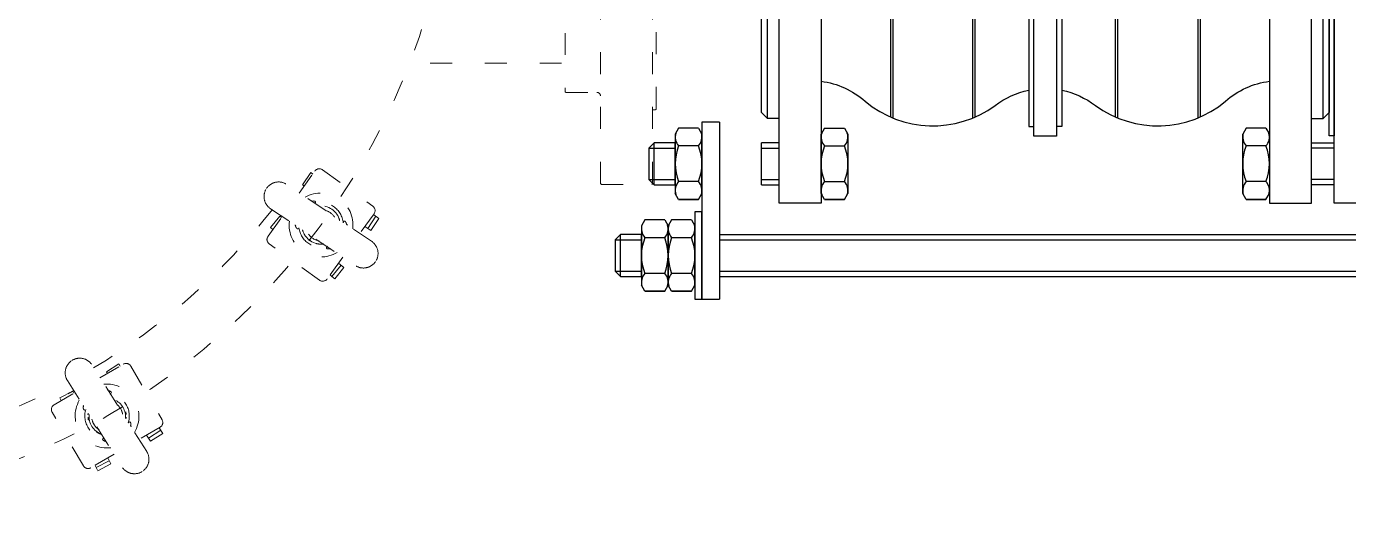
# Model space of a CAD drawing. Extents: x -3450 to 27857, y -1288 to 11880.
# Drawn here: x 1081.7 to 1164.9, y 1101.2 to 1131.4 of the extents above; entities that cross this region are included whole.
import ezdxf

# ---------------------------------------------------------------- set-up
doc = ezdxf.new("R2010")
doc.units = 0
doc.linetypes.add('188K-SM-03-F20-MECH-EQ-Y2257103$0$XFM7Q20PCW-200K$0$ACAD_ISO03W100', pattern=[30, 12, -18])
doc.layers.add('188K-SM-03-F20-MECH-EQ-Y2257103$0$18P7-PCWR-20.7-PIPE', color=6, linetype='Continuous')
doc.layers.add('188K-SM-03-F20-MECH-EQ-Y2257103$0$XFM7Q20PCW-200K$0$PCW EQ (FUTURE)', color=252, linetype='188K-SM-03-F20-MECH-EQ-Y2257103$0$XFM7Q20PCW-200K$0$ACAD_ISO03W100', lineweight=9)

# ---------------------------------------------------------------- blocks, each defined once
blk = doc.blocks.new('188K-SM-03-F20-MECH-EQ-Y2257103$0$XFM7Q20PCW-200K$0$漢唐美光 8NHV4A-10FDA-NC150-M - 漢唐美光 8NHV4A-10FDA-NC150-M-V1107-CUB_L40')
for p, q in [((-66.77, -292.44), (-66.77, 112.56)), ((-38.17, -292.44), (-38.17, 112.56)), ((-36.17, -251.47), (-36.17, 71.6)), ((-160.12, -226.49), (-85.67, -226.49)), ((-85.67, -242.44), (-68.77, -242.44)), ((-37.67, -251.94), (-36.67, -251.94)), ((-232.13, -297.64), (-223.43, -285.58)), ((-230.16, -293.09), (-225.71, -286.44)), ((-224.6, -287.19), (-225.71, -286.44)), ((-219.25, -284.9), (-191.67, -304.78)), ((-230.16, -293.09), (-229.28, -293.68)), ((-66.77, -292.44), (-66.27, -292.94)), ((-66.27, -292.94), (-38.67, -292.94)), ((-38.67, -292.94), (-38.17, -292.44)), ((-225.55, -301.83), (-225.68, -301.78)), ((-225.52, -301.96), (-225.55, -301.83)), ((-249.16, -321.27), (-241.33, -310.4)), ((-247.71, -316.55), (-242.73, -310.29)), ((-241.79, -311.04), (-242.73, -310.29)), ((-190.99, -308.97), (-198.85, -319.87)), ((-194.42, -317), (-189.97, -310.35)), ((-192.76, -318.12), (-188.31, -311.47)), ((-191.18, -309.55), (-188.31, -311.47)), ((-247.71, -316.55), (-246.47, -317.54)), ((-205.7, -315.11), (-205.83, -315.13)), ((-205.6, -315.21), (-205.7, -315.11)), ((-192.76, -318.12), (-196, -315.95)), ((-220.9, -345.34), (-248.48, -325.46)), ((-208.08, -332.67), (-216.72, -344.66)), ((-214.6, -328.41), (-214.47, -328.46)), ((-214.08, -343.34), (-209.09, -337.08)), ((-212.51, -344.58), (-207.53, -338.33)), ((-210.45, -336), (-207.53, -338.33)), ((-215.15, -342.49), (-214.08, -343.34)), ((-214.08, -343.34), (-212.51, -344.58)), ((-341.41, -398.9), (-328.57, -391.39)), ((-337.77, -395.54), (-331.01, -391.26)), ((-330.29, -392.4), (-331.01, -391.26)), ((-337.77, -395.54), (-337.2, -396.44)), ((-324.47, -392.47), (-307.3, -421.81)), ((-363.32, -409.88), (-356.23, -406.18)), ((-355.67, -407.24), (-356.23, -406.18)), ((-337.09, -405.4), (-337.19, -405.3)), ((-337.11, -405.53), (-337.09, -405.4)), ((-366.55, -413.61), (-355.05, -406.88)), ((-363.32, -409.88), (-362.58, -411.29)), ((-350.46, -447.06), (-367.63, -417.72)), ((-324.32, -425.58), (-324.45, -425.54)), ((-324.27, -425.71), (-324.32, -425.58)), ((-308.38, -425.92), (-319.98, -432.71)), ((-314.77, -431.88), (-308.01, -427.6)), ((-308.89, -426.22), (-306.94, -429.29)), ((-337.84, -434.13), (-337.74, -434.23)), ((-313.7, -433.57), (-315.8, -430.26)), ((-313.7, -433.57), (-306.94, -429.29)), ((-313.7, -433.57), (-306.94, -429.29)), ((-333.6, -440.68), (-346.35, -448.14)), ((-344.03, -446.81), (-342.64, -449.48)), ((-343.41, -448), (-336.32, -444.29)), ((-342.48, -449.77), (-335.39, -446.07)), ((-337.12, -442.76), (-335.39, -446.07))]:
    blk.add_line(p, q)
at = {"flags": 128}
for points in [[(-86.17, -179.96), (-86.17, -241.94)], [(-85.67, -242.44), (-85.69, -242.44), (-85.71, -242.44), (-85.73, -242.44), (-85.75, -242.44), (-85.77, -242.43), (-85.79, -242.43), (-85.81, -242.42), (-85.83, -242.42), (-85.84, -242.41), (-85.86, -242.4), (-85.88, -242.4), (-85.9, -242.39), (-85.92, -242.38), (-85.93, -242.37), (-85.95, -242.36), (-85.97, -242.34), (-85.98, -242.33), (-86, -242.32), (-86.01, -242.31), (-86.03, -242.29), (-86.04, -242.28), (-86.05, -242.26), (-86.07, -242.25), (-86.08, -242.23), (-86.09, -242.21), (-86.1, -242.2), (-86.11, -242.18), (-86.12, -242.16), (-86.13, -242.14), (-86.13, -242.12), (-86.14, -242.11), (-86.15, -242.09), (-86.15, -242.07), (-86.16, -242.05), (-86.16, -242.03), (-86.16, -242.01), (-86.17, -241.99), (-86.17, -241.97), (-86.17, -241.95), (-86.17, -241.94)], [(-66.77, -244.44), (-66.77, -244.36), (-66.77, -244.28), (-66.78, -244.2), (-66.79, -244.12), (-66.81, -244.05), (-66.83, -243.97), (-66.85, -243.89), (-66.87, -243.81), (-66.9, -243.74), (-66.93, -243.66), (-66.96, -243.59), (-66.99, -243.52), (-67.03, -243.45), (-67.07, -243.38), (-67.12, -243.31), (-67.16, -243.25), (-67.21, -243.19), (-67.26, -243.12), (-67.32, -243.07), (-67.37, -243.01), (-67.43, -242.95), (-67.49, -242.9), (-67.56, -242.85), (-67.62, -242.81), (-67.69, -242.76), (-67.76, -242.72), (-67.83, -242.68), (-67.9, -242.64), (-67.97, -242.61), (-68.04, -242.58), (-68.12, -242.55), (-68.19, -242.53), (-68.27, -242.51), (-68.35, -242.49), (-68.43, -242.47), (-68.51, -242.46), (-68.59, -242.45), (-68.67, -242.45), (-68.75, -242.44), (-68.77, -242.44)], [(-38.15, -252.3), (-38.15, -252.32), (-38.16, -252.34), (-38.16, -252.36), (-38.16, -252.38), (-38.17, -252.4), (-38.17, -252.42), (-38.17, -252.44), (-38.17, -252.44)], [(-37.67, -251.94), (-37.69, -251.94), (-37.71, -251.95), (-37.73, -251.95), (-37.75, -251.95), (-37.77, -251.95), (-37.79, -251.96), (-37.81, -251.96), (-37.83, -251.97), (-37.84, -251.98), (-37.86, -251.98), (-37.88, -251.99), (-37.9, -252), (-37.92, -252.01), (-37.93, -252.02), (-37.95, -252.03), (-37.97, -252.04), (-37.98, -252.05), (-38, -252.07), (-38.01, -252.08), (-38.03, -252.1), (-38.04, -252.11), (-38.05, -252.13), (-38.07, -252.14), (-38.08, -252.16), (-38.09, -252.17), (-38.1, -252.19), (-38.11, -252.21), (-38.12, -252.23), (-38.13, -252.24), (-38.13, -252.26), (-38.14, -252.28), (-38.15, -252.3)], [(-36.17, -251.44), (-36.17, -251.46), (-36.17, -251.48), (-36.17, -251.5), (-36.17, -251.52), (-36.18, -251.54), (-36.18, -251.56), (-36.19, -251.58), (-36.19, -251.6), (-36.2, -251.62), (-36.21, -251.64), (-36.22, -251.66), (-36.22, -251.67), (-36.23, -251.69), (-36.24, -251.71), (-36.26, -251.73), (-36.27, -251.74), (-36.28, -251.76), (-36.29, -251.77), (-36.31, -251.79), (-36.32, -251.8), (-36.33, -251.82), (-36.35, -251.83), (-36.37, -251.84), (-36.38, -251.85), (-36.4, -251.86), (-36.42, -251.87), (-36.43, -251.88), (-36.45, -251.89), (-36.47, -251.9), (-36.49, -251.91), (-36.51, -251.92), (-36.52, -251.92), (-36.54, -251.93), (-36.56, -251.93), (-36.58, -251.94), (-36.6, -251.94), (-36.62, -251.94), (-36.64, -251.94), (-36.66, -251.94), (-36.67, -251.94)], [(-247.79, -306.2), (-248.06, -306.01), (-248.31, -305.82), (-248.56, -305.62), (-248.8, -305.4), (-249.03, -305.18), (-249.25, -304.95), (-249.46, -304.71), (-249.66, -304.46), (-249.85, -304.2), (-250.03, -303.94), (-250.2, -303.67), (-250.36, -303.39), (-250.51, -303.11), (-250.65, -302.82), (-250.77, -302.52), (-250.89, -302.22), (-250.99, -301.92), (-251.07, -301.61), (-251.15, -301.3), (-251.22, -300.99), (-251.27, -300.67), (-251.31, -300.35), (-251.33, -300.04), (-251.34, -299.72), (-251.34, -299.4), (-251.33, -299.08), (-251.31, -298.76), (-251.27, -298.44), (-251.22, -298.12), (-251.16, -297.81), (-251.08, -297.5), (-250.99, -297.19), (-250.89, -296.89), (-250.78, -296.59), (-250.65, -296.29), (-250.52, -296), (-250.37, -295.72), (-250.21, -295.44), (-250.04, -295.17), (-250, -295.1)], [(-250, -295.1), (-249.81, -294.84), (-249.62, -294.58), (-249.41, -294.33), (-249.2, -294.1), (-248.98, -293.87), (-248.75, -293.64), (-248.51, -293.43), (-248.26, -293.23), (-248, -293.04), (-247.74, -292.86), (-247.47, -292.69), (-247.19, -292.53), (-246.91, -292.38), (-246.62, -292.25), (-246.32, -292.12), (-246.02, -292.01), (-245.72, -291.91), (-245.41, -291.82), (-245.1, -291.74), (-244.79, -291.68), (-244.47, -291.63), (-244.15, -291.59), (-243.83, -291.56), (-243.52, -291.55), (-243.2, -291.55), (-242.88, -291.56), (-242.56, -291.59), (-242.24, -291.62), (-241.92, -291.67), (-241.61, -291.74), (-241.3, -291.81), (-240.99, -291.9), (-240.69, -292), (-240.39, -292.11), (-240.09, -292.24), (-239.8, -292.37), (-239.52, -292.52), (-239.24, -292.68), (-238.97, -292.85), (-238.9, -292.9)], [(-192.35, -324.04), (-238.9, -292.9)], [(-225.51, -301.85), (-225.31, -301.97), (-225.12, -302.07), (-224.95, -302.12), (-224.85, -302.14)], [(-225.18, -302.02), (-224.38, -301.97), (-223.46, -302.11), (-223.05, -302.43), (-223.13, -302.88), (-223.58, -303.42)], [(-247.79, -306.2), (-201.25, -337.34)], [(-233.89, -315.65), (-233.9, -315.63), (-233.99, -315.52), (-234.21, -315.3), (-234.41, -315.15)], [(-206.26, -314.59), (-206.25, -314.61), (-206.16, -314.72), (-205.94, -314.93), (-205.74, -315.08)], [(-192.36, -324.04), (-192.35, -324.04)], [(-192.35, -324.04), (-192.09, -324.22), (-191.84, -324.42), (-191.59, -324.62), (-191.35, -324.83), (-191.12, -325.05), (-190.9, -325.29), (-190.69, -325.53), (-190.49, -325.78), (-190.3, -326.03), (-190.12, -326.3), (-189.95, -326.57), (-189.79, -326.84), (-189.64, -327.13), (-189.5, -327.42), (-189.38, -327.71), (-189.26, -328.01), (-189.16, -328.31), (-189.07, -328.62), (-189, -328.93), (-188.93, -329.25), (-188.88, -329.56), (-188.84, -329.88), (-188.82, -330.2), (-188.8, -330.52), (-188.8, -330.84), (-188.82, -331.16), (-188.84, -331.48), (-188.88, -331.79), (-188.93, -332.11), (-188.99, -332.42), (-189.07, -332.74), (-189.16, -333.04), (-189.26, -333.35), (-189.37, -333.65), (-189.49, -333.94), (-189.63, -334.23), (-189.78, -334.51), (-189.94, -334.79), (-190.11, -335.06), (-190.15, -335.14)], [(-214.8, -328.19), (-215.77, -328.26), (-216.69, -328.13), (-217.1, -327.8), (-217.02, -327.36), (-216.57, -326.81)], [(-214.64, -328.38), (-214.84, -328.26), (-215.03, -328.17), (-215.2, -328.11), (-215.29, -328.09)], [(-190.15, -335.14), (-190.34, -335.4), (-190.53, -335.65), (-190.73, -335.9), (-190.95, -336.14), (-191.17, -336.37), (-191.4, -336.59), (-191.64, -336.8), (-191.89, -337), (-192.15, -337.19), (-192.41, -337.37), (-192.68, -337.54), (-192.96, -337.7), (-193.24, -337.85), (-193.53, -337.99), (-193.83, -338.11), (-194.13, -338.23), (-194.43, -338.33), (-194.74, -338.42), (-195.05, -338.49), (-195.36, -338.56), (-195.68, -338.61), (-196, -338.65), (-196.31, -338.67), (-196.63, -338.69), (-196.95, -338.69), (-197.27, -338.67), (-197.59, -338.65), (-197.91, -338.61), (-198.23, -338.56), (-198.54, -338.5), (-198.85, -338.42), (-199.16, -338.33), (-199.46, -338.23), (-199.76, -338.12), (-200.06, -338), (-200.35, -337.86), (-200.63, -337.71), (-200.91, -337.55), (-201.18, -337.38), (-201.25, -337.34)], [(-359.2, -400.38), (-359.36, -400.11), (-359.52, -399.83), (-359.66, -399.54), (-359.79, -399.25), (-359.91, -398.96), (-360.02, -398.65), (-360.12, -398.35), (-360.2, -398.04), (-360.27, -397.73), (-360.33, -397.41), (-360.38, -397.1), (-360.41, -396.78), (-360.43, -396.46), (-360.44, -396.14), (-360.43, -395.82), (-360.41, -395.5), (-360.38, -395.18), (-360.34, -394.86), (-360.29, -394.55), (-360.22, -394.24), (-360.14, -393.93), (-360.04, -393.62), (-359.94, -393.32), (-359.82, -393.02), (-359.69, -392.73), (-359.55, -392.44), (-359.4, -392.16), (-359.23, -391.88), (-359.06, -391.62), (-358.87, -391.36), (-358.68, -391.1), (-358.47, -390.86), (-358.26, -390.62), (-358.04, -390.39), (-357.8, -390.17), (-357.56, -389.96), (-357.31, -389.76), (-357.05, -389.57), (-356.79, -389.39), (-356.72, -389.35)], [(-356.72, -389.35), (-356.44, -389.18), (-356.16, -389.03), (-355.88, -388.88), (-355.58, -388.75), (-355.29, -388.63), (-354.99, -388.52), (-354.68, -388.43), (-354.37, -388.34), (-354.06, -388.27), (-353.75, -388.21), (-353.43, -388.17), (-353.11, -388.13), (-352.79, -388.11), (-352.47, -388.11), (-352.15, -388.11), (-351.83, -388.13), (-351.51, -388.16), (-351.2, -388.2), (-350.88, -388.26), (-350.57, -388.33), (-350.26, -388.41), (-349.95, -388.5), (-349.65, -388.61), (-349.35, -388.72), (-349.06, -388.85), (-348.77, -388.99), (-348.49, -389.15), (-348.22, -389.31), (-347.95, -389.48), (-347.69, -389.67), (-347.43, -389.86), (-347.19, -390.07), (-346.95, -390.28), (-346.72, -390.51), (-346.5, -390.74), (-346.29, -390.98), (-346.09, -391.23), (-345.9, -391.49), (-345.72, -391.75), (-345.68, -391.83)], [(-315.73, -439.15), (-345.68, -391.83)], [(-359.2, -400.38), (-329.25, -447.7)], [(-337.15, -405.64), (-336.08, -406), (-335.3, -406.5), (-335.05, -406.96), (-335.3, -407.34), (-335.88, -407.63)], [(-337.06, -405.44), (-336.93, -405.63), (-336.79, -405.79), (-336.66, -405.91), (-336.58, -405.97)], [(-350.31, -414.66), (-350.32, -414.63), (-350.35, -414.49), (-350.46, -414.21), (-350.58, -413.99)], [(-324.62, -424.87), (-324.61, -424.9), (-324.58, -425.04), (-324.47, -425.32), (-324.34, -425.54)], [(-337.93, -433.85), (-338.85, -433.53), (-339.63, -433.03), (-339.88, -432.57), (-339.63, -432.19), (-339.04, -431.9)], [(-337.86, -434.09), (-338, -433.9), (-338.14, -433.74), (-338.27, -433.62), (-338.35, -433.56)], [(-315.73, -439.15), (-315.56, -439.42), (-315.41, -439.7), (-315.27, -439.99), (-315.14, -440.28), (-315.02, -440.58), (-314.91, -440.88), (-314.81, -441.18), (-314.73, -441.49), (-314.66, -441.8), (-314.6, -442.12), (-314.55, -442.43), (-314.52, -442.75), (-314.5, -443.07), (-314.49, -443.39), (-314.5, -443.71), (-314.51, -444.03), (-314.54, -444.35), (-314.59, -444.67), (-314.64, -444.98), (-314.71, -445.29), (-314.79, -445.6), (-314.89, -445.91), (-314.99, -446.21), (-315.11, -446.51), (-315.24, -446.8), (-315.38, -447.09), (-315.53, -447.37), (-315.69, -447.65), (-315.87, -447.91), (-316.05, -448.18), (-316.25, -448.43), (-316.45, -448.67), (-316.67, -448.91), (-316.89, -449.14), (-317.13, -449.36), (-317.37, -449.57), (-317.62, -449.77), (-317.87, -449.96), (-318.14, -450.14), (-318.21, -450.19)], [(-316.2, -438.41), (-315.73, -439.15)], [(-318.21, -450.19), (-318.49, -450.35), (-318.77, -450.51), (-319.05, -450.65), (-319.34, -450.78), (-319.64, -450.9), (-319.94, -451.01), (-320.25, -451.1), (-320.56, -451.19), (-320.87, -451.26), (-321.18, -451.32), (-321.5, -451.36), (-321.82, -451.4), (-322.14, -451.42), (-322.46, -451.43), (-322.78, -451.42), (-323.1, -451.4), (-323.41, -451.37), (-323.73, -451.33), (-324.05, -451.27), (-324.36, -451.2), (-324.67, -451.12), (-324.97, -451.03), (-325.28, -450.92), (-325.57, -450.81), (-325.87, -450.68), (-326.15, -450.54), (-326.44, -450.38), (-326.71, -450.22), (-326.98, -450.05), (-327.24, -449.86), (-327.49, -449.67), (-327.74, -449.46), (-327.98, -449.25), (-328.21, -449.02), (-328.42, -448.79), (-328.63, -448.55), (-328.83, -448.3), (-329.02, -448.04), (-329.2, -447.78), (-329.25, -447.7)]]:
    blk.add_lwpolyline(points, dxfattribs=at)
blk.add_circle((-526.15, -89.94), 379.98)
for centre, radius, start, end in [((-221, -287.33), 3, 54.21429, 144.21429), ((-220.07, -315.12), 17.5, 353.06602, 119.79564), ((-220.07, -315.12), 12.21, 5.73664, 106.00142), ((-220.07, -315.12), 10.48, 13.43705, 97.33433), ((-526.15, -89.94), 353.5, 300.84947, 322.21239), ((-219.82, -315.41), 8.5, 32.81031, 74.21429), ((-220.07, -315.12), 10.5, 28.46958, 36.39327), ((-220.07, -315.12), 10.5, 13.24268, 20.40709), ((-193.42, -307.21), 3, 324.21429, 54.21429), ((-220.07, -315.12), 17.5, 173.28353, 300.4634), ((-220.07, -315.12), 12.21, 187.23215, 286.42861), ((-220.07, -315.12), 10.5, 195.30976, 200.40709), ((-220.07, -315.12), 10.48, 195.0685, 278.1357), ((-246.73, -323.02), 3, 144.21429, 234.21429), ((-220.07, -315.12), 10.5, 208.46957, 216.39327), ((-219.82, -315.41), 8.5, 213.46186, 261.71723), ((-220.07, -315.12), 10.5, 255.68424, 264.131), ((-220.07, -315.12), 10.5, 264.21429, 278.24269), ((-219.15, -342.9), 3, 234.21429, 324.21429), ((-327.06, -393.98), 3, 30.32857, 120.32857), ((-526.15, -89.94), 353.5, 278.44503, 297.6335), ((-523.43, -94.7), 353.5, 297.74219, 298.34017), ((-337.46, -419.77), 17.5, 329.18031, 95.90992), ((-337.46, -419.77), 17.5, 150.63847, 276.57769), ((-337.46, -419.77), 12.21, 341.85092, 82.15146), ((-337.35, -420.13), 10, 353.77869, 66.94396), ((-365.04, -416.2), 3, 120.32857, 210.32857), ((-337.46, -419.77), 12.21, 163.34644, 262.54289), ((-337.46, -419.77), 10.5, 171.42405, 176.4115), ((-337.46, -419.77), 10.5, 184.45396, 192.41616), ((-337.35, -420.13), 10, 173.02267, 252.05043), ((-337.35, -420.13), 8.5, 9.05528, 50.32857), ((-337.46, -419.77), 8.5, 13.36591, 20.71988), ((-337.46, -419.77), 10.5, 4.45397, 12.41616), ((-337.46, -419.77), 10.5, 352.00073, 356.4115), ((-337.35, -420.13), 8.5, 189.57615, 237.83151), ((-337.46, -419.77), 8.5, 199.59323, 215.39867), ((-309.89, -423.33), 3, 300.32857, 30.32857), ((-337.46, -419.77), 10.5, 235.27464, 240.30087), ((-337.46, -419.77), 10.5, 240.32857, 254.35697), ((-347.87, -445.55), 3, 210.32857, 300.32857)]:
    blk.add_arc(centre, radius, start, end)
for points in [[(-212.7, -310.81), (-212.82, -310.58), (-212.96, -310.36), (-213.11, -310.14)], [(-328.98, -418.8), (-329, -418.54), (-329.03, -418.28), (-329.08, -418.03)]]:
    blk.add_open_spline(points, degree=3)
for points, knots in [([(-232.58, -317.01), (-232.59, -317.02), (-232.61, -317.06), (-232.65, -317.11), (-232.69, -317.14), (-232.73, -317.17), (-232.75, -317.18), (-232.77, -317.19), (-232.79, -317.2), (-232.81, -317.21), (-232.84, -317.22), (-232.89, -317.24), (-232.94, -317.24), (-233.01, -317.24), (-233.11, -317.21), (-233.27, -317.12), (-233.49, -316.9), (-233.74, -316.49), (-233.99, -315.93), (-234.13, -315.46), (-234.19, -315.2)], [0.0625, 0.0625, 0.0625, 0.0625, 0.0703125, 0.078125, 0.09375, 0.109375, 0.1171875, 0.1210938, 0.125, 0.1328125, 0.140625, 0.15625, 0.171875, 0.1875, 0.21875, 0.25, 0.3125, 0.375, 0.4375, 0.5, 0.5, 0.5, 0.5]), ([(-207.93, -313.9), (-207.89, -313.82), (-207.82, -313.68), (-207.72, -313.5), (-207.65, -313.37), (-207.6, -313.28), (-207.57, -313.23), (-207.54, -313.18), (-207.5, -313.13), (-207.46, -313.09), (-207.42, -313.07), (-207.4, -313.05), (-207.38, -313.04), (-207.36, -313.04), (-207.34, -313.02), (-207.31, -313.01), (-207.26, -313), (-207.21, -312.99), (-207.14, -313), (-207.04, -313.02), (-206.88, -313.11), (-206.66, -313.33), (-206.41, -313.74), (-206.16, -314.3), (-206.02, -314.78), (-205.96, -315.03)], [0, 0, 0, 0, 0.015625, 0.03125, 0.046875, 0.0546875, 0.0625, 0.0703125, 0.078125, 0.09375, 0.109375, 0.1171875, 0.1210938, 0.125, 0.1328125, 0.140625, 0.15625, 0.171875, 0.1875, 0.21875, 0.25, 0.3125, 0.375, 0.4375, 0.5, 0.5, 0.5, 0.5]), ([(-349.66, -416.43), (-349.68, -416.44), (-349.71, -416.46), (-349.77, -416.49), (-349.82, -416.51), (-349.86, -416.52), (-349.89, -416.52), (-349.91, -416.52), (-349.93, -416.52), (-349.95, -416.52), (-349.99, -416.52), (-350.04, -416.52), (-350.09, -416.5), (-350.15, -416.47), (-350.23, -416.4), (-350.34, -416.25), (-350.45, -415.97), (-350.52, -415.49), (-350.52, -414.87), (-350.45, -414.39), (-350.4, -414.13)], [0.0625, 0.0625, 0.0625, 0.0625, 0.0703125, 0.078125, 0.09375, 0.109375, 0.1171875, 0.1210938, 0.125, 0.1328125, 0.140625, 0.15625, 0.171875, 0.1875, 0.21875, 0.25, 0.3125, 0.375, 0.4375, 0.5, 0.5, 0.5, 0.5]), ([(-325.86, -423.57), (-325.8, -423.52), (-325.68, -423.42), (-325.52, -423.29), (-325.4, -423.2), (-325.32, -423.14), (-325.26, -423.1), (-325.21, -423.07), (-325.16, -423.04), (-325.11, -423.02), (-325.07, -423.01), (-325.04, -423.01), (-325.02, -423.01), (-325, -423.01), (-324.97, -423.01), (-324.94, -423.01), (-324.89, -423.01), (-324.84, -423.03), (-324.77, -423.06), (-324.7, -423.13), (-324.59, -423.28), (-324.48, -423.56), (-324.41, -424.04), (-324.41, -424.66), (-324.48, -425.14), (-324.52, -425.4)], [0, 0, 0, 0, 0.015625, 0.03125, 0.046875, 0.0546875, 0.0625, 0.0703125, 0.078125, 0.09375, 0.109375, 0.1171875, 0.1210938, 0.125, 0.1328125, 0.140625, 0.15625, 0.171875, 0.1875, 0.21875, 0.25, 0.3125, 0.375, 0.4375, 0.5, 0.5, 0.5, 0.5])]:
    blk.add_open_spline(points, degree=3, knots=knots)
blk = doc.blocks.new('188K-SM-03-F20-MECH-EQ-Y2257103$0$SC-法蘭-300A-正視-派肯-(濾桶用))')
for p, q in [((45991.84, 66233.337), (45994.24, 66233.337)), ((45992.14, 66233.637), (45992.14, 66232.137)), ((45993.94, 66233.637), (45993.94, 66232.137)), ((45990.997, 66231.937), (45991.344, 66232.137)), ((45990.997, 66231.937), (45990.997, 66230.804)), ((45990.997, 66230.804), (45990.997, 66231.937)), ((45994.736, 66232.137), (45991.344, 66232.137)), ((45992.019, 66230.804), (45992.019, 66231.937)), ((45994.061, 66230.804), (45994.061, 66231.937)), ((45995.083, 66231.937), (45994.736, 66232.137)), ((45995.083, 66230.804), (45995.083, 66231.937)), ((45995.083, 66230.804), (45995.083, 66231.937)), ((45997.39, 66231.703), (45997.39, 66230.203)), ((45999.19, 66231.703), (45999.19, 66230.203)), ((45990.997, 66230.804), (45991.344, 66230.604)), ((45995.083, 66230.804), (45994.736, 66230.604)), ((45997.09, 66231.403), (45999.49, 66231.403)), ((45990.997, 66230.404), (45991.344, 66230.604)), ((45990.997, 66230.404), (45990.997, 66229.27)), ((45990.997, 66229.27), (45990.997, 66230.404)), ((45994.736, 66230.604), (45991.344, 66230.604)), ((45991.344, 66230.604), (45994.736, 66230.604)), ((45991.344, 66230.604), (45994.736, 66230.604)), ((45992.019, 66229.27), (45992.019, 66230.404)), ((45994.061, 66229.27), (45994.061, 66230.404)), ((45995.083, 66230.404), (45994.736, 66230.604)), ((45995.083, 66229.27), (45995.083, 66230.404)), ((45995.083, 66229.27), (45995.083, 66230.404)), ((45996.247, 66230.003), (45996.594, 66230.203)), ((45996.247, 66230.003), (45996.247, 66228.869)), ((45996.247, 66228.869), (45996.247, 66230.003)), ((45999.986, 66230.203), (45996.594, 66230.203)), ((45997.269, 66228.869), (45997.269, 66230.003)), ((45999.311, 66228.869), (45999.311, 66230.003)), ((46000.333, 66230.003), (45999.986, 66230.203)), ((46000.333, 66228.869), (46000.333, 66230.003)), ((46000.333, 66228.869), (46000.333, 66230.003)), ((45990.997, 66229.27), (45991.344, 66229.07)), ((45995.083, 66229.27), (45994.736, 66229.07)), ((45990.746, 66228.671), (45995.333, 66228.67)), ((45991.344, 66229.07), (45994.736, 66229.07)), ((45996.247, 66228.869), (45996.594, 66228.669)), ((45996.594, 66228.669), (45999.986, 66228.669)), ((46000.333, 66228.869), (45999.986, 66228.669)), ((46000.659, 66227.658), (45990.553, 66227.658)), ((45991.84, 66227.658), (45991.84, 66190.058)), ((45992.14, 66227.658), (45992.14, 66190.058)), ((45993.94, 66227.658), (45993.94, 66190.058)), ((45994.24, 66227.658), (45994.24, 66190.058)), ((45997.09, 66225.258), (45997.09, 66224.246)), ((45997.09, 66225.258), (45999.49, 66225.258)), ((45997.39, 66225.258), (45997.39, 66224.246)), ((45999.19, 66225.258), (45999.19, 66224.246)), ((45999.49, 66224.246), (45999.49, 66225.258)), ((45997.09, 66224.246), (45999.49, 66224.246)), ((45996.247, 66221.646), (45996.594, 66221.846)), ((45996.247, 66220.512), (45996.247, 66221.646)), ((45996.247, 66221.646), (45996.247, 66220.512)), ((45996.594, 66221.846), (45999.986, 66221.846)), ((45997.269, 66221.646), (45997.269, 66220.512)), ((45999.311, 66221.646), (45999.311, 66220.512)), ((46000.333, 66221.646), (45999.986, 66221.846)), ((46000.333, 66221.646), (46000.333, 66220.512)), ((46000.333, 66221.646), (46000.333, 66220.512)), ((45996.247, 66220.512), (45996.594, 66220.312)), ((45999.986, 66220.312), (45996.594, 66220.312)), ((46000.333, 66220.512), (45999.986, 66220.312)), ((45996.247, 66197.504), (45996.594, 66197.704)), ((45996.247, 66197.504), (45996.247, 66196.37)), ((45996.247, 66196.37), (45996.247, 66197.504)), ((45996.594, 66197.704), (45999.986, 66197.704)), ((45997.269, 66196.37), (45997.269, 66197.504)), ((45999.311, 66196.37), (45999.311, 66197.504)), ((46000.333, 66197.504), (45999.986, 66197.704)), ((46000.333, 66196.37), (46000.333, 66197.504)), ((46000.333, 66196.37), (46000.333, 66197.504)), ((45996.247, 66196.37), (45996.594, 66196.17)), ((46000.333, 66196.37), (45999.986, 66196.17)), ((45997.09, 66192.458), (45997.09, 66193.771)), ((45997.09, 66193.771), (45999.49, 66193.771)), ((45997.39, 66192.458), (45997.39, 66193.771)), ((45999.19, 66192.458), (45999.19, 66193.771)), ((45999.49, 66193.771), (45999.49, 66192.458)), ((45996.04, 66190.058), (45996.04, 66192.458)), ((45996.04, 66192.458), (46017.09, 66192.458)), ((45997.09, 66192.458), (45999.49, 66192.458)), ((45999.89, 66192.458), (45999.89, 66192.758)), ((45999.89, 66192.758), (46017.09, 66192.758)), ((46017.09, 66192.458), (45999.89, 66192.458))]:
    blk.add_line(p, q)
for points in [[(45991.84, 66233.337), (45991.84, 66232.137), (45994.24, 66232.137), (45994.24, 66233.337), (45993.94, 66233.637), (45992.14, 66233.637)], [(45997.09, 66231.403), (45997.09, 66230.203), (45999.49, 66230.203), (45999.49, 66231.403), (45999.19, 66231.703), (45997.39, 66231.703)], [(45990.54, 66229.07), (45990.54, 66228.67), (45995.54, 66228.67), (45995.54, 66229.07)]]:
    blk.add_lwpolyline(points, close=True)
for points in [[(46000.659, 66227.658), (46000.659, 66228.669), (45990.553, 66228.671), (45990.553, 66227.658)], [(46000.883, 66224.246), (46000.883, 66224.921), (46001.221, 66225.258), (46017.09, 66225.258)], [(46000.883, 66224.921), (46017.09, 66224.921)], [(46017.09, 66221.846), (45996.04, 66221.846), (45996.04, 66224.246), (46017.09, 66224.246)], [(46017.09, 66217.879), (46000.996, 66217.879)], [(46017.09, 66217.744), (46000.939, 66217.744)], [(46000.927, 66213.161), (46017.09, 66213.161)], [(46000.983, 66213.026), (46017.09, 66213.026)], [(46017.09, 66208.357), (45999.862, 66208.357), (45999.862, 66209.008), (45999.862, 66209.66), (46017.09, 66209.66)], [(46017.09, 66209.957), (46000.42, 66209.957), (46000.42, 66209.66)], [(46017.09, 66208.059), (46000.42, 66208.059), (46000.42, 66208.357)], [(46000.983, 66204.99), (46017.09, 66204.99)], [(46000.927, 66204.855), (46017.09, 66204.855)], [(46017.09, 66200.272), (46000.939, 66200.272)], [(46017.09, 66200.137), (46000.996, 66200.137)], [(46017.09, 66196.171), (45996.04, 66196.171), (45996.04, 66193.771), (46017.09, 66193.771)], [(46000.883, 66193.771), (46000.883, 66193.096), (46017.09, 66193.096)], [(46017.09, 66192.758), (46001.221, 66192.758), (46000.883, 66193.096)]]:
    blk.add_lwpolyline(points)
for points in [[(46003.005, 66221.846, -0.14926), (46001.868, 66219.331, 0.344432), (46001.62, 66211.876, -0.112979), (46002.493, 66209.957)], [(46002.493, 66208.059, -0.112979), (46001.62, 66206.14, 0.344432), (46001.868, 66198.685, -0.14926), (46003.005, 66196.171)]]:
    blk.add_lwpolyline(points, format="xyb")
for centre, radius, start, end in [((45991.508, 66231.385), 0.752, 47.22489, 107.22489), ((45993.04, 66229.429), 2.708, 67.84079, 112.15921), ((45994.572, 66231.385), 0.752, 72.77511, 132.77511), ((45991.508, 66231.356), 0.752, 252.77511, 312.77511), ((45993.04, 66233.312), 2.708, 247.84079, 292.15921), ((45994.572, 66231.356), 0.752, 227.22489, 287.22489), ((45991.508, 66229.852), 0.752, 47.22489, 107.22489), ((45993.04, 66227.896), 2.708, 67.84079, 112.15921), ((45994.572, 66229.852), 0.752, 72.77511, 132.77511), ((45996.758, 66229.451), 0.752, 47.22489, 107.22489), ((45996.758, 66229.451), 0.752, 47.22489, 107.22489), ((45998.29, 66227.495), 2.708, 67.84079, 112.15921), ((45999.822, 66229.451), 0.752, 72.77511, 132.77511), ((45991.508, 66229.822), 0.752, 252.77511, 312.77511), ((45993.04, 66231.778), 2.708, 247.84079, 292.15921), ((45994.572, 66229.822), 0.752, 227.22489, 287.22489), ((45996.758, 66229.421), 0.752, 252.77511, 312.77511), ((45998.29, 66231.377), 2.708, 247.84079, 292.15921), ((45999.822, 66229.421), 0.752, 227.22489, 287.22489), ((45996.758, 66221.094), 0.752, 47.22489, 107.22489), ((45998.29, 66219.138), 2.708, 67.84079, 112.15921), ((45999.822, 66221.094), 0.752, 72.77511, 132.77511), ((45996.758, 66221.064), 0.752, 252.77511, 312.77511), ((45996.758, 66221.064), 0.752, 252.77511, 312.77511), ((45998.29, 66223.02), 2.708, 247.84079, 292.15921), ((45999.822, 66221.064), 0.752, 227.22489, 287.22489), ((45996.758, 66196.952), 0.752, 47.22489, 107.22489), ((45996.758, 66196.952), 0.752, 47.22489, 107.22489), ((45998.29, 66194.996), 2.708, 67.84079, 112.15921), ((45999.822, 66196.952), 0.752, 72.77511, 132.77511), ((45996.758, 66196.922), 0.752, 252.77511, 312.77511), ((45998.29, 66198.878), 2.708, 247.84079, 292.15921), ((45999.822, 66196.922), 0.752, 227.22489, 287.22489)]:
    blk.add_arc(centre, radius, start, end)
blk = doc.blocks.new('188K-SM-03-F20-MECH-EQ-Y2257103$0$18P7-PCW-過濾桶配管')
at = {"layer": '188K-SM-03-F20-MECH-EQ-Y2257103$0$18P7-PCWR-20.7-PIPE', "xscale": -0.9999999999999991}
blk.add_blockref('188K-SM-03-F20-MECH-EQ-Y2257103$0$SC-法蘭-300A-正視-派肯-(濾桶用))', (46018.29, -66437.465), dxfattribs=at)
blk = doc.blocks.new('188K-SM-03-F20-MECH-EQ-Y2257103')
at = {"layer": '188K-SM-03-F20-MECH-EQ-Y2257103$0$18P7-PCWR-20.7-PIPE', "xscale": -1.099104711986056, "yscale": 1.099104711986056, "zscale": 1.099104711986056, "rotation": 90}
blk.add_blockref('188K-SM-03-F20-MECH-EQ-Y2257103$0$18P7-PCW-過濾桶配管', (894.691, 1144.796), dxfattribs=at)
at = {"layer": '188K-SM-03-F20-MECH-EQ-Y2257103$0$XFM7Q20PCW-200K$0$PCW EQ (FUTURE)', "xscale": 0.1147234346767911, "yscale": 0.1147234346767911, "zscale": 0.1147234346767911}
blk.add_blockref('188K-SM-03-F20-MECH-EQ-Y2257103$0$XFM7Q20PCW-200K$0$漢唐美光 8NHV4A-10FDA-NC150-M - 漢唐美光 8NHV4A-10FDA-NC150-M-V1107-CUB_L40', (1125.452, 1155.115), dxfattribs=at)

msp = doc.modelspace()

# ---------------------------------------------------------------- block references
msp.add_blockref('188K-SM-03-F20-MECH-EQ-Y2257103', (0, 0))

doc.saveas('drawing.dxf')
